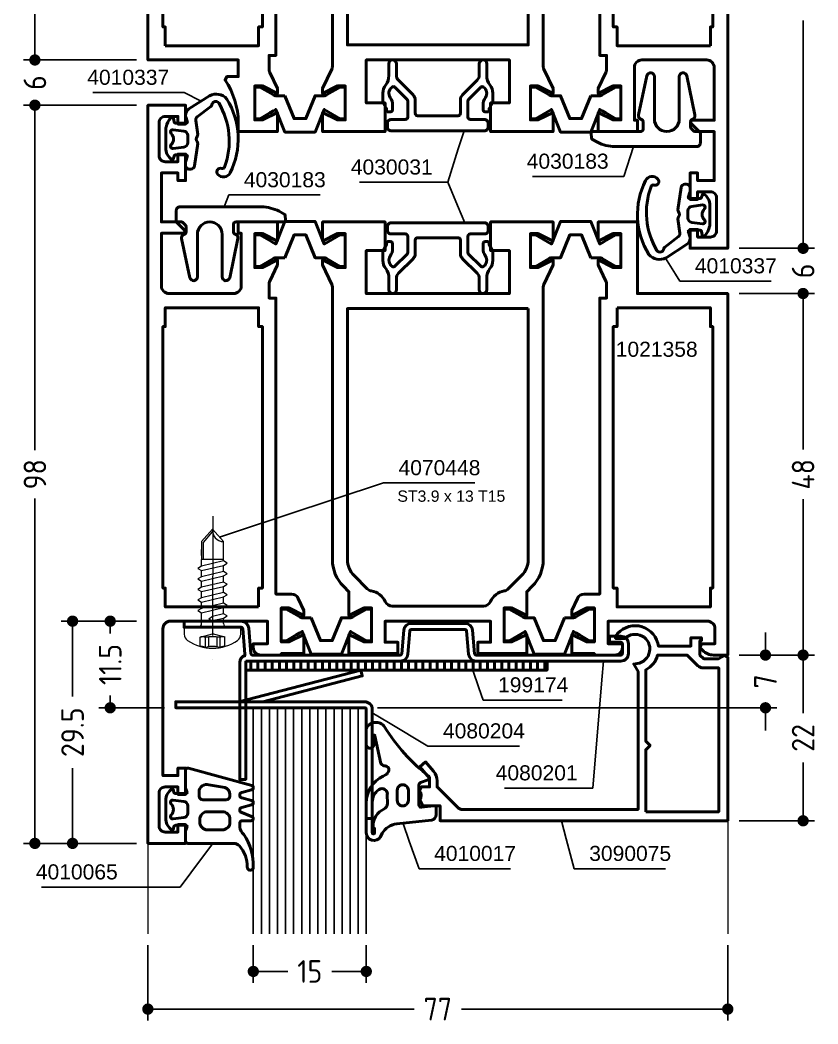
# Model space of a CAD drawing. Header units: millimetres. Extents: x 33 to 191, y 24 to 254.
# Drawn here: x 47.4 to 153.3, y 24 to 157.3 of the extents above; entities that cross this region are included whole.
import ezdxf

# ---------------------------------------------------------------- set-up
doc = ezdxf.new("R2010")
doc.units = ezdxf.units.MM
doc.linetypes.add('CENTER', pattern=[50.8, 31.75, -6.35, 6.35, -6.35])
doc.linetypes.add('HIDDEN', pattern=[9.525, 6.35, -3.175])
for name, color, linetype, lineweight in [('AM_5', 3, 'Continuous', 25), ('AM_C', 50, 'Continuous', 50), ('AM_S', 80, 'Continuous', 50), ('Cent3', 70, 'CENTER', 18), ('CHide4', 10, 'HIDDEN', 13), ('Cont2', 2, 'Continuous', 25), ('Cont3', 70, 'Continuous', 18), ('Cont4', 10, 'Continuous', 13)]:
    doc.layers.add(name, color=color, linetype=linetype, lineweight=lineweight)
doc.styles.add('HBS_DIMTEXTSTYLE', font='isocp.shx')
doc.styles.add('SWISSL', font='swissl.ttf')
doc.dimstyles.new('Konstruktionsschnitt 1-1$0', dxfattribs={"dimscale": 0, "dimtxt": 3, "dimasz": 1.5, "dimexe": 1.5, "dimexo": 1.5, "dimgap": 1.5, "dimtad": 0, "dimdsep": 46, "dimtxsty": 'HBS_DIMTEXTSTYLE', "dimblk": 'PUNKT', "dimcen": 0, "dimclrd": 3, "dimclre": 3, "dimclrt": 2, "dimadec": 1, "dimazin": 2, "dimtfac": 0.7, "dimtofl": 0, "dimtmove": 0, "dimatfit": 3, "dimfxl": 0, "dimtolj": 1, "dimtzin": 0, "dimarcsym": 0})

# ---------------------------------------------------------------- blocks, each defined once
blk = doc.blocks.new('*U25', base_point=(43.9, 167.94))
for p, q in [((43.9, 181.87), (13.9, 181.87)), ((43.9, 180.8), (13.9, 180.8)), ((43.9, 179.73), (13.9, 179.73)), ((43.9, 178.66), (13.9, 178.66)), ((43.9, 177.59), (13.9, 177.59)), ((43.9, 176.51), (13.9, 176.51)), ((43.9, 175.44), (13.9, 175.44)), ((43.9, 174.37), (13.9, 174.37)), ((43.9, 173.3), (13.9, 173.3)), ((43.9, 172.23), (13.9, 172.23)), ((43.9, 171.16), (13.9, 171.16)), ((43.9, 170.09), (13.9, 170.09)), ((43.9, 169.01), (13.9, 169.01))]:
    blk.add_line(p, q)
blk.add_lwpolyline([(13.9, 167.94), (43.9, 167.94), (43.9, 182.94), (13.9, 182.94)])
blk = doc.blocks.new('PUNKT')
at = {"color": 0, "linetype": 'Continuous'}
blk.add_line((-0.5, 0), (-1, 0), dxfattribs=at)
at = {"color": 0, "linetype": 'Continuous', "const_width": 0.5}
blk.add_lwpolyline([(-0.25, 0, 1), (0.25, 0, 1)], format="xyb", close=True, dxfattribs=at)
blk = doc.blocks.new('*D26')
at = {"layer": 'AM_5', "color": 3, "lineweight": -2, "transparency": 16777216}
for p, q in [((78.38, 34.5), (78.38, 29.5)), ((93.38, 34.5), (93.38, 29.5)), ((79.88, 31), (82.96, 31)), ((91.88, 31), (88.79, 31))]:
    blk.add_line(p, q, dxfattribs=at)
at = {"layer": 'AM_5', "color": 3, "lineweight": -2, "transparency": 16777216, "xscale": 1.5, "yscale": 1.5, "zscale": 1.5, "rotation": 180}
blk.add_blockref('PUNKT', (78.38, 31), dxfattribs=at)
at = {"layer": 'AM_5', "color": 3, "lineweight": -2, "transparency": 16777216, "xscale": 1.5, "yscale": 1.5, "zscale": 1.5}
blk.add_blockref('PUNKT', (93.38, 31), dxfattribs=at)
at = {"layer": 'AM_5', "color": 2, "transparency": 16777216, "insert": (85.88, 31), "char_height": 3, "attachment_point": 5, "style": 'HBS_DIMTEXTSTYLE'}
blk.add_mtext('\\A1;15', dxfattribs=at)
blk = doc.blocks.new('*D27')
at = {"layer": 'AM_5', "color": 3, "lineweight": -2, "transparency": 16777216}
for p, q in [((64.38, 34.5), (64.38, 24.5)), ((141.38, 34.5), (141.38, 24.5)), ((65.88, 26), (99.73, 26)), ((139.88, 26), (106.03, 26))]:
    blk.add_line(p, q, dxfattribs=at)
at = {"layer": 'AM_5', "color": 3, "lineweight": -2, "transparency": 16777216, "xscale": 1.5, "yscale": 1.5, "zscale": 1.5, "rotation": 180}
blk.add_blockref('PUNKT', (64.38, 26), dxfattribs=at)
at = {"layer": 'AM_5', "color": 3, "lineweight": -2, "transparency": 16777216, "xscale": 1.5, "yscale": 1.5, "zscale": 1.5}
blk.add_blockref('PUNKT', (141.38, 26), dxfattribs=at)
at = {"layer": 'AM_5', "color": 2, "transparency": 16777216, "insert": (102.88, 26), "char_height": 3, "attachment_point": 5, "style": 'HBS_DIMTEXTSTYLE'}
blk.add_mtext('\\A1;77', dxfattribs=at)
blk = doc.blocks.new('*D28')
at = {"layer": 'AM_5', "color": 3, "lineweight": -2, "transparency": 16777216}
for p, q in [((62.88, 77.5), (57.88, 77.5)), ((59.38, 76), (59.38, 75.86)), ((59.38, 67.5), (59.38, 67.64)), ((66.58, 66), (57.88, 66))]:
    blk.add_line(p, q, dxfattribs=at)
at = {"layer": 'AM_5', "color": 3, "lineweight": -2, "transparency": 16777216, "xscale": 1.5, "yscale": 1.5, "zscale": 1.5}
for p, rotation in [((59.38, 77.5), 90), ((59.38, 66), 270)]:
    blk.add_blockref('PUNKT', p, dxfattribs=dict(at, rotation=rotation))
at = {"layer": 'AM_5', "color": 2, "transparency": 16777216, "insert": (59.38, 71.75), "char_height": 3, "attachment_point": 5, "rotation": 90, "style": 'HBS_DIMTEXTSTYLE'}
blk.add_mtext('\\A1;11.5', dxfattribs=at)
blk = doc.blocks.new('*D29')
at = {"layer": 'AM_5', "color": 3, "lineweight": -2, "transparency": 16777216}
for p, q in [((62.88, 77.5), (52.88, 77.5)), ((54.38, 76), (54.38, 67.51)), ((54.38, 49.5), (54.38, 57.99)), ((62.88, 48), (52.88, 48))]:
    blk.add_line(p, q, dxfattribs=at)
at = {"layer": 'AM_5', "color": 3, "lineweight": -2, "transparency": 16777216, "xscale": 1.5, "yscale": 1.5, "zscale": 1.5}
for p, rotation in [((54.38, 77.5), 90), ((54.38, 48), 270)]:
    blk.add_blockref('PUNKT', p, dxfattribs=dict(at, rotation=rotation))
at = {"layer": 'AM_5', "color": 2, "transparency": 16777216, "insert": (54.38, 62.75), "char_height": 3, "attachment_point": 5, "rotation": 90, "style": 'HBS_DIMTEXTSTYLE'}
blk.add_mtext('\\A1;29.5', dxfattribs=at)
blk = doc.blocks.new('*D30')
at = {"layer": 'AM_5', "color": 3, "lineweight": -2, "transparency": 16777216}
for p, q in [((62.88, 146), (47.88, 146)), ((49.38, 144.5), (49.38, 100.21)), ((49.38, 49.5), (49.38, 93.79)), ((62.88, 48), (47.88, 48))]:
    blk.add_line(p, q, dxfattribs=at)
at = {"layer": 'AM_5', "color": 3, "lineweight": -2, "transparency": 16777216, "xscale": 1.5, "yscale": 1.5, "zscale": 1.5}
for p, rotation in [((49.38, 146), 90), ((49.38, 48), 270)]:
    blk.add_blockref('PUNKT', p, dxfattribs=dict(at, rotation=rotation))
at = {"layer": 'AM_5', "color": 2, "transparency": 16777216, "insert": (49.38, 97), "char_height": 3, "attachment_point": 5, "rotation": 90, "style": 'HBS_DIMTEXTSTYLE'}
blk.add_mtext('\\A1;98', dxfattribs=at)
blk = doc.blocks.new('*D31')
at = {"layer": 'AM_5', "color": 3, "lineweight": -2, "transparency": 16777216}
for p, q in [((49.38, 153.5), (49.38, 155)), ((62.88, 152), (47.88, 152)), ((62.88, 146), (47.88, 146)), ((49.38, 144.5), (49.38, 143))]:
    blk.add_line(p, q, dxfattribs=at)
at = {"layer": 'AM_5', "color": 3, "lineweight": -2, "transparency": 16777216, "xscale": 1.5, "yscale": 1.5, "zscale": 1.5}
for p, rotation in [((49.38, 152), 270), ((49.38, 146), 90)]:
    blk.add_blockref('PUNKT', p, dxfattribs=dict(at, rotation=rotation))
at = {"layer": 'AM_5', "color": 2, "transparency": 16777216, "insert": (49.38, 149), "char_height": 3, "attachment_point": 5, "rotation": 90, "style": 'HBS_DIMTEXTSTYLE'}
blk.add_mtext('\\A1;6', dxfattribs=at)
blk = doc.blocks.new('*D32')
at = {"layer": 'AM_5', "color": 3, "lineweight": -2, "transparency": 16777216}
for p, q in [((62.88, 194), (47.88, 194)), ((49.38, 192.5), (49.38, 176.39)), ((49.38, 153.5), (49.38, 169.61)), ((62.88, 152), (47.88, 152))]:
    blk.add_line(p, q, dxfattribs=at)
at = {"layer": 'AM_5', "color": 3, "lineweight": -2, "transparency": 16777216, "xscale": 1.5, "yscale": 1.5, "zscale": 1.5}
for p, rotation in [((49.38, 194), 90), ((49.38, 152), 270)]:
    blk.add_blockref('PUNKT', p, dxfattribs=dict(at, rotation=rotation))
at = {"layer": 'AM_5', "color": 2, "transparency": 16777216, "insert": (49.38, 173), "char_height": 3, "attachment_point": 5, "rotation": 90, "style": 'HBS_DIMTEXTSTYLE'}
blk.add_mtext('\\A1;42', dxfattribs=at)
blk = doc.blocks.new('*D33')
at = {"layer": 'AM_5', "color": 3, "lineweight": -2, "transparency": 16777216}
for p, q in [((146.38, 74.5), (146.38, 76)), ((142.88, 73), (147.88, 73)), ((94.88, 66), (147.88, 66)), ((146.38, 64.5), (146.38, 63))]:
    blk.add_line(p, q, dxfattribs=at)
at = {"layer": 'AM_5', "color": 3, "lineweight": -2, "transparency": 16777216, "xscale": 1.5, "yscale": 1.5, "zscale": 1.5}
for p, rotation in [((146.38, 73), 270), ((146.38, 66), 90)]:
    blk.add_blockref('PUNKT', p, dxfattribs=dict(at, rotation=rotation))
at = {"layer": 'AM_5', "color": 2, "transparency": 16777216, "insert": (146.38, 69.5), "char_height": 3, "attachment_point": 5, "rotation": 90, "style": 'HBS_DIMTEXTSTYLE'}
blk.add_mtext('\\A1;7', dxfattribs=at)
blk = doc.blocks.new('*D34')
at = {"layer": 'AM_5', "color": 3, "lineweight": -2, "transparency": 16777216}
for p, q in [((142.88, 73), (152.88, 73)), ((151.38, 71.5), (151.38, 65.28)), ((151.38, 52.5), (151.38, 58.72)), ((142.88, 51), (152.88, 51))]:
    blk.add_line(p, q, dxfattribs=at)
at = {"layer": 'AM_5', "color": 3, "lineweight": -2, "transparency": 16777216, "xscale": 1.5, "yscale": 1.5, "zscale": 1.5}
for p, rotation in [((151.38, 73), 90), ((151.38, 51), 270)]:
    blk.add_blockref('PUNKT', p, dxfattribs=dict(at, rotation=rotation))
at = {"layer": 'AM_5', "color": 2, "transparency": 16777216, "insert": (151.38, 62), "char_height": 3, "attachment_point": 5, "rotation": 90, "style": 'HBS_DIMTEXTSTYLE'}
blk.add_mtext('\\A1;22', dxfattribs=at)
blk = doc.blocks.new('*D35')
at = {"layer": 'AM_5', "color": 3, "lineweight": -2, "transparency": 16777216}
for p, q in [((142.88, 121), (152.88, 121)), ((151.38, 119.5), (151.38, 100.3)), ((151.38, 74.5), (151.38, 93.7)), ((142.88, 73), (152.88, 73))]:
    blk.add_line(p, q, dxfattribs=at)
at = {"layer": 'AM_5', "color": 3, "lineweight": -2, "transparency": 16777216, "xscale": 1.5, "yscale": 1.5, "zscale": 1.5}
for p, rotation in [((151.38, 121), 90), ((151.38, 73), 270)]:
    blk.add_blockref('PUNKT', p, dxfattribs=dict(at, rotation=rotation))
at = {"layer": 'AM_5', "color": 2, "transparency": 16777216, "insert": (151.38, 97), "char_height": 3, "attachment_point": 5, "rotation": 90, "style": 'HBS_DIMTEXTSTYLE'}
blk.add_mtext('\\A1;48', dxfattribs=at)
blk = doc.blocks.new('*D36')
at = {"layer": 'AM_5', "color": 3, "lineweight": -2, "transparency": 16777216}
for p, q in [((151.38, 128.5), (151.38, 130)), ((142.88, 127), (152.88, 127)), ((142.88, 121), (152.88, 121)), ((151.38, 119.5), (151.38, 118))]:
    blk.add_line(p, q, dxfattribs=at)
at = {"layer": 'AM_5', "color": 3, "lineweight": -2, "transparency": 16777216, "xscale": 1.5, "yscale": 1.5, "zscale": 1.5}
for p, rotation in [((151.38, 127), 270), ((151.38, 121), 90)]:
    blk.add_blockref('PUNKT', p, dxfattribs=dict(at, rotation=rotation))
at = {"layer": 'AM_5', "color": 2, "transparency": 16777216, "insert": (151.38, 124), "char_height": 3, "attachment_point": 5, "rotation": 90, "style": 'HBS_DIMTEXTSTYLE'}
blk.add_mtext('\\A1;6', dxfattribs=at)
blk = doc.blocks.new('*D37')
at = {"layer": 'AM_5', "color": 3, "lineweight": -2, "transparency": 16777216}
for p, q in [((142.88, 194), (152.88, 194)), ((151.38, 192.5), (151.38, 163.74)), ((151.38, 128.5), (151.38, 157.26)), ((142.88, 127), (152.88, 127))]:
    blk.add_line(p, q, dxfattribs=at)
at = {"layer": 'AM_5', "color": 3, "lineweight": -2, "transparency": 16777216, "xscale": 1.5, "yscale": 1.5, "zscale": 1.5}
for p, rotation in [((151.38, 194), 90), ((151.38, 127), 270)]:
    blk.add_blockref('PUNKT', p, dxfattribs=dict(at, rotation=rotation))
at = {"layer": 'AM_5', "color": 2, "transparency": 16777216, "insert": (151.38, 160.5), "char_height": 3, "attachment_point": 5, "rotation": 90, "style": 'HBS_DIMTEXTSTYLE'}
blk.add_mtext('\\A1;67', dxfattribs=at)
blk = doc.blocks.new('*S423')
at = {"layer": 'AM_5', "color": 3}
for p, q in [((127.56, 136.54), (128.88, 140.5)), ((128.88, 140.5), (128.88, 140.5)), ((115.43, 136.54), (127.56, 136.54))]:
    blk.add_line(p, q, dxfattribs=at)
at = {"layer": 'AM_5', "color": 2, "insert": (125.56, 137.54), "char_height": 2, "attachment_point": 9, "style": 'SWISSL'}
blk.add_mtext('4030183', dxfattribs=at)
blk = doc.blocks.new('*S424')
at = {"layer": 'AM_5', "color": 3, "linetype": 'Continuous'}
blk.add_line((99.09, 48.31), (98.26, 50.66), dxfattribs=at)
at = {"layer": 'AM_5', "color": 3}
for p, q in [((100.39, 44.64), (99.09, 48.31)), ((112.54, 44.64), (100.39, 44.64))]:
    blk.add_line(p, q, dxfattribs=at)
at = {"layer": 'AM_5', "color": 2, "insert": (102.39, 45.64), "char_height": 2, "attachment_point": 7, "style": 'SWISSL'}
blk.add_mtext('4010017', dxfattribs=at)
blk = doc.blocks.new('*S425')
at = {"layer": 'AM_5', "color": 3, "linetype": 'Continuous'}
blk.add_line((71.5, 45.99), (73, 48), dxfattribs=at)
at = {"layer": 'AM_5', "color": 3}
for p, q in [((68.67, 42.19), (71.5, 45.99)), ((50.25, 42.19), (68.67, 42.19))]:
    blk.add_line(p, q, dxfattribs=at)
at = {"layer": 'AM_5', "color": 2, "insert": (60.38, 43.19), "char_height": 2, "attachment_point": 9, "style": 'SWISSL'}
blk.add_mtext('4010065', dxfattribs=at)
blk = doc.blocks.new('*S427')
at = {"layer": 'AM_5', "color": 3, "linetype": 'Continuous'}
for p, q in [((105.6, 140.22), (106.36, 142.6)), ((105.5, 132.7), (106.47, 130.4))]:
    blk.add_line(p, q, dxfattribs=at)
at = {"layer": 'AM_5', "color": 3}
for p, q in [((104.2, 135.77), (105.6, 140.22)), ((92.5, 135.77), (104.2, 135.77)), ((104.2, 135.77), (105.5, 132.7))]:
    blk.add_line(p, q, dxfattribs=at)
at = {"layer": 'AM_5', "color": 2, "insert": (102.2, 136.77), "char_height": 2, "attachment_point": 9, "style": 'SWISSL'}
blk.add_mtext('4030031', dxfattribs=at)
blk = doc.blocks.new('*S428')
at = {"layer": 'AM_5', "color": 3}
for p, q in [((75.12, 134.08), (74.49, 132.5)), ((87.25, 134.08), (75.12, 134.08))]:
    blk.add_line(p, q, dxfattribs=at)
at = {"layer": 'AM_5', "color": 2, "insert": (77.12, 135.08), "char_height": 2, "attachment_point": 7, "style": 'SWISSL'}
blk.add_mtext('4030183', dxfattribs=at)
blk = doc.blocks.new('*S429')
at = {"layer": 'AM_5', "color": 3}
for p, q in [((57.06, 147.68), (69.21, 147.68)), ((69.21, 147.68), (69.22, 147.68))]:
    blk.add_line(p, q, dxfattribs=at)
at = {"layer": 'AM_5', "color": 3, "linetype": 'Continuous'}
blk.add_line((69.22, 147.68), (71.44, 146.53), dxfattribs=at)
at = {"layer": 'AM_5', "color": 2, "insert": (67.21, 148.68), "char_height": 2, "attachment_point": 9, "style": 'SWISSL'}
blk.add_mtext('4010337', dxfattribs=at)
blk = doc.blocks.new('*S430')
at = {"layer": 'AM_5', "color": 3, "linetype": 'Continuous'}
blk.add_line((134.44, 123.58), (133.13, 125.71), dxfattribs=at)
at = {"layer": 'AM_5', "color": 3}
for p, q in [((135.01, 122.65), (134.44, 123.58)), ((147.16, 122.65), (135.01, 122.65))]:
    blk.add_line(p, q, dxfattribs=at)
at = {"layer": 'AM_5', "color": 2, "insert": (137.01, 123.65), "char_height": 2, "attachment_point": 7, "style": 'SWISSL'}
blk.add_mtext('4010337', dxfattribs=at)
blk = doc.blocks.new('*S431')
at = {"layer": 'AM_5', "color": 3, "linetype": 'Continuous'}
blk.add_line((108.33, 68.63), (107.51, 71), dxfattribs=at)
at = {"layer": 'AM_5', "color": 3}
for p, q in [((108.88, 67.02), (108.33, 68.63)), ((119.4, 67.02), (108.88, 67.02))]:
    blk.add_line(p, q, dxfattribs=at)
at = {"layer": 'AM_5', "color": 2, "insert": (110.88, 68.02), "char_height": 2, "attachment_point": 7, "style": 'SWISSL'}
blk.add_mtext('199174', dxfattribs=at)
blk = doc.blocks.new('*S432')
at = {"layer": 'AM_5', "color": 3, "linetype": 'Continuous'}
blk.add_line((119.93, 48.59), (119.28, 51), dxfattribs=at)
at = {"layer": 'AM_5', "color": 3}
for p, q in [((120.98, 44.64), (119.93, 48.59)), ((133.12, 44.64), (120.98, 44.64))]:
    blk.add_line(p, q, dxfattribs=at)
at = {"layer": 'AM_5', "color": 2, "insert": (122.98, 45.64), "char_height": 2, "attachment_point": 7, "style": 'SWISSL'}
blk.add_mtext('3090075', dxfattribs=at)
blk = doc.blocks.new('*S438')
at = {"layer": 'AM_5', "color": 3}
for p, q in [((95.66, 95.85), (76.26, 89.46)), ((107.81, 95.85), (95.66, 95.85))]:
    blk.add_line(p, q, dxfattribs=at)
at = {"layer": 'AM_5', "color": 3, "linetype": 'Continuous'}
blk.add_line((76.26, 89.46), (73.88, 88.67), dxfattribs=at)
at = {"layer": 'AM_5', "color": 2, "insert": (97.66, 96.85), "char_height": 2, "attachment_point": 7, "style": 'SWISSL'}
blk.add_mtext('4070448', dxfattribs=at)
blk = doc.blocks.new('ZAHL links')
at = {"layer": 'AM_5', "color": 2, "style": 'SWISSL'}
blk.add_attdef('XXX', (1.85, -2.5), '', height=1.5, dxfattribs=at)
blk = doc.blocks.new('WS4070448')
at = {"layer": 'Cent3', "ltscale": 0.5}
blk.add_line((8.05, -14.4), (8.07, 4.66), dxfattribs=at)
at = {"layer": 'CHide4', "ltscale": 0.3}
for p, q in [((7.1, 1.69), (7.1, 3.08)), ((7.51, 1.69), (7.51, 2.97)), ((8.63, 1.69), (8.63, 2.97)), ((9.04, 1.69), (9.04, 3.08))]:
    blk.add_line(p, q, dxfattribs=at)
for points in [[(6.42, 2.92), (6.42, 1.69)], [(9.72, 2.92), (9.72, 1.69)], [(6.42, 1.69), (8.07, 1.25)], [(9.72, 1.69), (8.07, 1.25)]]:
    blk.add_lwpolyline(points, dxfattribs=at)
for centre, radius, start, end in [((6.48, 4.2), 1.28, 267.2848, 298.8872), ((8.07, 5.85), 2.94, 250.6988, 289.3012), ((9.66, 4.2), 1.28, 241.1128, 272.7152), ((6.76, 2.85), 1.21, 253.6643, 286.3357), ((8.07, 11.78), 10.13, 264.4948, 275.5052), ((9.38, 2.85), 1.21, 253.6643, 286.3357)]:
    blk.add_arc(centre, radius, start, end, dxfattribs=at)
at = {"layer": 'Cont4'}
for p, q in [((6.62, -8.64), (6.62, -11)), ((6.62, -8.64), (9.52, -8.64)), ((9.52, -11), (9.52, -8.64)), ((6.62, -11), (8.07, -12.64)), ((8.07, -12.64), (9.52, -11))]:
    blk.add_line(p, q, dxfattribs=at)
blk.add_lwpolyline([(11.39, 2.11, 0.314856), (4.74, 2.11, 0.244912), (4.32, 1.29), (4.32, 0.36), (11.82, 0.36), (11.82, 1.29, 0.244912), (11.39, 2.11, 0.138291)], format="xyb", dxfattribs=at)
for points in [[(6.12, -1.14), (6.62, -1.43), (8.07, -1.08), (8.57, -0.71), (8.07, -0.51), (6.62, -0.85)], [(6.12, -2.54), (6.62, -2.83), (9.52, -2.14), (10.02, -1.85), (9.52, -1.56), (6.62, -2.25)], [(6.12, -3.94), (6.62, -4.23), (9.52, -3.54), (10.02, -3.25), (9.52, -2.96), (6.62, -3.65)], [(6.12, -5.34), (6.62, -5.63), (9.52, -4.94), (10.02, -4.65), (9.52, -4.36), (6.62, -5.05)], [(6.12, -6.74), (6.62, -7.03), (9.52, -6.34), (10.02, -6.05), (9.52, -5.76), (6.62, -6.45)], [(6.12, -8.14), (6.62, -8.43), (9.52, -7.74), (10.02, -7.45), (9.52, -7.16), (6.62, -7.85)]]:
    blk.add_lwpolyline(points, close=True, dxfattribs=at)
for points in [[(6.62, -0.14), (6.62, -0.85)], [(9.52, -0.14), (9.52, -1.56)], [(6.62, -1.43), (6.62, -1.85)], [(6.62, -1.43), (6.62, -2.25)], [(6.62, -1.43), (6.62, -2.25)], [(9.52, -2.14), (9.52, -2.96)], [(6.62, -2.83), (6.62, -3.65)], [(9.52, -3.54), (9.52, -4.36)], [(6.62, -4.23), (6.62, -5.05)], [(9.52, -4.94), (9.52, -5.76)], [(6.62, -5.63), (6.62, -6.45)], [(9.52, -6.34), (9.52, -7.16)], [(6.62, -7.03), (6.62, -7.85)], [(9.52, -7.74), (9.52, -8.64)], [(6.62, -8.43), (6.62, -8.64)], [(9.27, -8.64), (9.27, -10.89), (8.1, -12.28)], [(9.52, -9.14), (9.52, -9.96)], [(6.62, -9.83), (6.62, -10.65)]]:
    blk.add_lwpolyline(points, dxfattribs=at)
for centre, radius, start, end in [((6.12, -0.14), 0.5, 0, 90), ((10.02, -0.14), 0.5, 90, 180), ((6.61, -12.47), 1.47, 353.4244, 89.6688)]:
    blk.add_arc(centre, radius, start, end, dxfattribs=at)
blk = doc.blocks.new('*S439')
at = {"layer": 'AM_5', "color": 3, "linetype": 'Continuous'}
blk.add_line((124.67, 69.71), (124.89, 72.2), dxfattribs=at)
at = {"layer": 'AM_5', "color": 3}
for p, q in [((123.44, 55.34), (124.67, 69.71)), ((111.74, 55.34), (123.44, 55.34))]:
    blk.add_line(p, q, dxfattribs=at)
at = {"layer": 'AM_5', "color": 2, "insert": (121.44, 56.34), "char_height": 2, "attachment_point": 9, "style": 'SWISSL'}
blk.add_mtext('4080201', dxfattribs=at)
blk = doc.blocks.new('*S440')
at = {"layer": 'AM_5', "color": 3, "linetype": 'Continuous'}
blk.add_line((96.32, 64.06), (94.18, 65.35), dxfattribs=at)
at = {"layer": 'AM_5', "color": 3}
for p, q in [((101.56, 60.91), (96.32, 64.06)), ((113.72, 60.91), (101.56, 60.91))]:
    blk.add_line(p, q, dxfattribs=at)
at = {"layer": 'AM_5', "color": 2, "insert": (103.56, 61.91), "char_height": 2, "attachment_point": 7, "style": 'SWISSL'}
blk.add_mtext('4080204', dxfattribs=at)
blk = doc.blocks.new('WI4080201')
blk.add_lwpolyline([(-49, 1, 0.414214), (-48.8, 0.8), (-28.48, 0.8, -0.388879), (-27.49, -0.11), (-27.22, -3.22, 0.388879), (-27.02, -3.4), (-19.88, -3.4, 0.388879), (-19.68, -3.22), (-19.41, -0.11, -0.388879), (-18.42, 0.8), (0.8, 0.8, -0.414214), (1.8, -0.2), (1.8, -1.5, -0.414214), (0.8, -2.5), (-0.7, -2.5), (-0.7, -1.7), (0.8, -1.7, 0.414214), (1, -1.5), (1, -0.2, 0.414214), (0.8, 0), (-18.42, 0, 0.388879), (-18.62, -0.18), (-18.89, -3.29, -0.388879), (-19.88, -4.2), (-27.02, -4.2, -0.388879), (-28.01, -3.29), (-28.28, -0.18, 0.388879), (-28.48, 0), (-48.12, 0, 0.388879), (-48.32, -0.18), (-48.61, -3.59, -0.388879), (-49.61, -4.5), (-57.2, -4.5), (-57.2, -3.7), (-49.61, -3.7, 0.388879), (-49.41, -3.52), (-49.11, -0.11, -0.039327), (-49.09, 0.04, -0.331311), (-49.8, 1), (-49.8, 16.5), (-49, 16.5), (-49, 1)], format="xyb", close=True)
blk = doc.blocks.new('WI4080204')
blk.add_lwpolyline([(0.8, 0.2, -0.414214), (-0.2, -0.8), (-25.3, -0.8), (-25.3, 0), (-0.2, 0, 0.414214), (0, 0.2), (0, 14.7), (0.8, 14.7), (0.8, 0.2)], format="xyb", close=True)
blk.add_lwpolyline([(-13.72, -0.8), (-0.53, -4.23), (-0.74, -5), (-16.9, -0.8)])
blk = doc.blocks.new('WI1021351')
for points in [[(17.7, 0.2), (17.7, 0), (15, 0, -0.414214), (14, 1), (14, 1.5), (15.9, 1.5), (15.9, 4.5), (2.7, 4.5, 0.414214), (1.7, 3.5), (1.7, 1.5), (3.5, 1.5), (3.71, 0.99), (3.31, 0.59, -0.198912), (1.9, 0), (0, 0), (0, 67), (5, 67), (5, 64.5), (4, 64.5), (4, 65.5), (2.3, 65.5, 0.414214), (1.5, 64.7), (1.5, 60.3, 0.414214), (2.3, 59.5), (4, 59.5), (4, 60.5), (5, 60.5), (5, 57), (4, 57), (4, 58), (1.8, 58), (1.8, 51.5), (3.78, 51.5), (4.94, 50.34), (4.8, 50), (1.8, 50), (1.8, 43, 0.414214), (2.8, 42), (11.4, 42, 0.414214), (12.4, 43), (12.4, 50), (12, 50), (12, 51.5), (17.2, 51.5), (17.2, 48.95), (15.2, 49.95), (14.2, 49.95), (14.2, 45.45), (15.2, 45.45), (17.2, 46.45), (17.2, 45.8), (16.19, 43.64, 0.109518), (16.1, 43.22), (16.1, 41.4), (17, 41.4), (17, 8.1), (19.06, 8.1, -0.294108), (19.97, 7.51), (20.7, 5.9), (20.7, 5.25), (18.7, 6.25), (17.7, 6.25), (17.7, 1.75), (18.7, 1.75), (20.7, 2.75), (20.7, 0.2), (17.7, 0.2)], [(18.19, 46.75), (17.07, 46.75, 0.131652), (16.67, 46.64), (14.86, 45.6), (14.2, 45.6), (14.2, 49.8), (14.86, 49.8), (16.2, 49.02), (16.69, 48.74), (16.99, 48.57), (18.2, 51.57), (22.2, 51.57), (23.41, 48.57), (25.54, 49.8), (26.2, 49.8), (26.2, 45.6), (25.54, 45.6), (23.73, 46.64, 0.131652), (23.33, 46.75), (22.21, 46.75), (20.99, 49.77), (19.41, 49.77)], [(24.5, 12.67, 0.198912), (25.96, 9.13), (26.7, 8.4), (26.7, 5.25), (28.7, 6.25), (29.7, 6.25), (29.7, 1.75), (28.7, 1.75), (26.7, 2.75), (26.7, 0.2), (33.2, 0.2), (33.2, 1.7), (31.5, 1.7), (31.5, 4.5), (45.5, 4.5), (45.5, 1.7), (43.8, 1.7), (43.8, 0.2), (50.3, 0.2), (50.3, 2.75), (48.3, 1.75), (47.3, 1.75), (47.3, 6.25), (48.3, 6.25), (50.3, 5.25), (50.3, 8.4), (51.04, 9.13, 0.198912), (52.5, 12.67), (52.5, 42.79, -0.109518), (52.59, 43.21), (53.8, 45.8), (53.8, 46.45), (51.8, 45.45), (50.8, 45.45), (50.8, 49.95), (51.8, 49.95), (53.8, 48.95), (53.8, 51.5), (45.5, 51.5), (45.5, 47.7), (48, 47.7), (48, 42), (29, 42), (29, 47.7), (31.5, 47.7), (31.5, 51.5), (23.2, 51.5), (23.2, 48.95), (25.2, 49.95), (26.2, 49.95), (26.2, 45.45), (25.2, 45.45), (23.2, 46.45), (23.2, 45.8), (24.41, 43.21, -0.109518), (24.5, 42.79)], [(58.81, 46.75), (59.93, 46.75, -0.131652), (60.33, 46.64), (62.14, 45.6), (62.8, 45.6), (62.8, 49.8), (62.14, 49.8), (60.8, 49.02), (60.31, 48.74), (60.01, 48.57), (58.8, 51.57), (54.8, 51.57), (53.59, 48.57), (51.46, 49.8), (50.8, 49.8), (50.8, 45.6), (51.46, 45.6), (53.27, 46.64, -0.131652), (53.67, 46.75), (54.79, 46.75), (56.02, 49.77), (57.59, 49.77)], [(59.3, 0.2), (59.3, 0), (62, 0, 0.414214), (63, 1), (63, 1.5), (61.1, 1.5), (61.1, 4.5), (74.3, 4.5, -0.414214), (75.3, 3.5), (75.3, 1.5), (73.5, 1.5), (73.29, 0.99), (73.69, 0.58, 0.198912), (75.11, 0), (77, 0), (77, 42), (65, 42), (65, 44.2), (66.5, 44.2), (66.75, 44.67, -0.151177), (65, 50.31), (65, 51.5), (59.8, 51.5), (59.8, 48.95), (61.8, 49.95), (62.8, 49.95), (62.8, 45.45), (61.8, 45.45), (59.8, 46.45), (59.8, 45.8), (60.81, 43.64, -0.109518), (60.9, 43.22), (60.9, 41.4), (60, 41.4), (60, 8.1), (57.94, 8.1, 0.294108), (57.03, 7.51), (56.3, 5.9), (56.3, 5.25), (58.3, 6.25), (59.3, 6.25), (59.3, 1.75), (58.3, 1.75), (56.3, 2.75), (56.3, 0.2), (59.3, 0.2)], [(26.5, 12.67, 0.198912), (27.38, 10.55), (29.14, 8.79, 0.154989), (29.67, 8.51, -0.248244), (31.53, 7.08, 0.293963), (32.44, 6.5), (44.57, 6.5, 0.293963), (45.48, 7.08, -0.248244), (47.33, 8.51, 0.154989), (47.86, 8.79), (49.62, 10.55, 0.198912), (50.5, 12.67), (50.5, 40), (26.5, 40)], [(21.69, 4.95), (20.57, 4.95, -0.131652), (20.17, 5.06), (18.36, 6.1), (17.7, 6.1), (17.7, 1.9), (18.36, 1.9), (19.7, 2.67), (20.19, 2.96), (20.49, 3.13), (21.7, 0.13), (25.7, 0.13), (26.91, 3.13), (29.04, 1.9), (29.7, 1.9), (29.7, 6.1), (29.04, 6.1), (27.23, 5.06, -0.131652), (26.83, 4.95), (25.71, 4.95), (24.49, 1.93), (22.91, 1.93)], [(55.31, 4.95), (56.43, 4.95, 0.131652), (56.83, 5.06), (58.64, 6.1), (59.3, 6.1), (59.3, 1.9), (58.64, 1.9), (57.3, 2.67), (56.81, 2.96), (56.51, 3.13), (55.3, 0.13), (51.3, 0.13), (50.09, 3.13), (47.96, 1.9), (47.3, 1.9), (47.3, 6.1), (47.96, 6.1), (49.77, 5.06, 0.131652), (50.17, 4.95), (51.29, 4.95), (52.52, 1.93), (54.09, 1.93)]]:
    blk.add_lwpolyline(points, format="xyb", close=True)
for points in [[(2.3, 40.1), (2.3, 37.6), (2, 37.6), (2, 8.9), (2.3, 8.9), (2.3, 6.4), (14.7, 6.4), (14.7, 8.9), (15.2, 8.9), (15.2, 37.6), (14.7, 37.6), (14.7, 40.1), (2.3, 40.1)], [(74.7, 40.1), (62.3, 40.1), (62.3, 37.6), (61.8, 37.6), (61.8, 8.9), (62.3, 8.9), (62.3, 6.4), (74.7, 6.4), (74.7, 8.9), (75, 8.9), (75, 37.6), (74.7, 37.6), (74.7, 40.1)]]:
    blk.add_lwpolyline(points, close=True)
blk = doc.blocks.new('WI1021358')
for points in [[(-59.8, 2.2), (-59.8, 1.55), (-61.8, 2.55), (-62.8, 2.55), (-62.8, -1.95), (-61.8, -1.95), (-59.8, -0.95), (-59.8, -3.5), (-65, -3.5), (-65, -2), (-64.6, -2), (-64.6, 5, 0.414214), (-65.6, 6), (-74.2, 6, 0.414214), (-75.2, 5), (-75.2, -2), (-72.2, -2), (-72.06, -2.34), (-73.22, -3.5), (-75.2, -3.5), (-75.2, -10), (-73, -10), (-73, -9), (-72, -9), (-72, -12.5), (-73, -12.5), (-73, -11.5), (-74.7, -11.5, 0.414214), (-75.5, -12.3), (-75.5, -16.7, 0.414214), (-74.7, -17.5), (-73, -17.5), (-73, -16.5), (-72, -16.5), (-72, -19), (-77, -19), (-77, 79), (-72, 79), (-72, 76.5), (-73, 76.5), (-73, 77.5), (-74.7, 77.5, 0.414214), (-75.5, 76.7), (-75.5, 72.3, 0.414214), (-74.7, 71.5), (-73, 71.5), (-73, 72.5), (-72, 72.5), (-72, 69), (-73, 69), (-73, 70), (-75, 70), (-75, 50.5, 0.414214), (-74, 49.5), (-61.1, 49.5), (-61.1, 52.5), (-63, 52.5), (-63, 53, -0.414214), (-62, 54), (-59.3, 54), (-59.3, 53.8), (-56.3, 53.8), (-56.3, 51.25), (-58.3, 52.25), (-59.3, 52.25), (-59.3, 47.75), (-58.3, 47.75), (-56.3, 48.75), (-56.3, 48.1), (-57.03, 46.49, -0.294108), (-57.94, 45.9), (-60, 45.9), (-60, 6.6), (-60.9, 6.6), (-60.9, 4.78, 0.109518), (-60.81, 4.36), (-59.8, 2.2)], [(-55.31, 49.05), (-56.43, 49.05, 0.131652), (-56.83, 48.94), (-58.64, 47.9), (-59.3, 47.9), (-59.3, 52.1), (-58.64, 52.1), (-57.3, 51.33), (-56.81, 51.05), (-56.51, 50.87), (-55.3, 53.88), (-51.3, 53.88), (-50.09, 50.87), (-47.96, 52.1), (-47.3, 52.1), (-47.3, 47.9), (-47.96, 47.9), (-49.77, 48.94, 0.131652), (-50.17, 49.05), (-51.29, 49.05), (-52.51, 52.08), (-54.08, 52.08)], [(-24.5, 41.33, 0.198912), (-25.96, 44.86), (-26.7, 45.6), (-26.7, 48.75), (-28.7, 47.75), (-29.7, 47.75), (-29.7, 52.25), (-28.7, 52.25), (-26.7, 51.25), (-26.7, 53.8), (-33.2, 53.8), (-33.2, 52.3), (-31.5, 52.3), (-31.5, 49.5), (-45.5, 49.5), (-45.5, 52.3), (-43.8, 52.3), (-43.8, 53.8), (-50.3, 53.8), (-50.3, 51.25), (-48.3, 52.25), (-47.3, 52.25), (-47.3, 47.75), (-48.3, 47.75), (-50.3, 48.75), (-50.3, 45.6), (-51.04, 44.86, 0.198912), (-52.5, 41.33), (-52.5, 5.21, -0.109518), (-52.59, 4.79), (-53.8, 2.2), (-53.8, 1.55), (-51.8, 2.55), (-50.8, 2.55), (-50.8, -1.95), (-51.8, -1.95), (-53.8, -0.95), (-53.8, -3.5), (-45.5, -3.5), (-45.5, 0.3), (-48, 0.3), (-48, 6), (-29, 6), (-29, 0.3), (-31.5, 0.3), (-31.5, -3.5), (-23.2, -3.5), (-23.2, -0.95), (-25.2, -1.95), (-26.2, -1.95), (-26.2, 2.55), (-25.2, 2.55), (-23.2, 1.55), (-23.2, 2.2), (-24.41, 4.79, -0.109518), (-24.5, 5.21)], [(-21.69, 49.05), (-20.57, 49.05, -0.131652), (-20.17, 48.94), (-18.36, 47.9), (-17.7, 47.9), (-17.7, 52.1), (-18.36, 52.1), (-19.7, 51.33), (-20.19, 51.05), (-20.49, 50.87), (-21.7, 53.88), (-25.7, 53.88), (-26.91, 50.87), (-29.04, 52.1), (-29.7, 52.1), (-29.7, 47.9), (-29.04, 47.9), (-27.23, 48.94, -0.131652), (-26.83, 49.05), (-25.71, 49.05), (-24.49, 52.08), (-22.91, 52.08)], [(-17.7, 54), (-15, 54, -0.414214), (-14, 53), (-14, 52.5), (-15.9, 52.5), (-15.9, 49.5), (-2.7, 49.5, 0.414214), (-1.7, 50.5), (-1.7, 52.5), (-3.5, 52.5), (-3.71, 53.01), (-3.31, 53.41, -0.198912), (-1.9, 54), (0, 54), (0, 6), (-12, 6), (-12, -3.5), (-17.2, -3.5), (-17.2, -0.95), (-15.2, -1.95), (-14.2, -1.95), (-14.2, 2.55), (-15.2, 2.55), (-17.2, 1.55), (-17.2, 2.2), (-16.19, 4.36, 0.109518), (-16.1, 4.78), (-16.1, 6.6), (-17, 6.6), (-17, 45.9), (-19.06, 45.9, -0.294108), (-19.97, 46.49), (-20.7, 48.1), (-20.7, 48.75), (-18.7, 47.75), (-17.7, 47.75), (-17.7, 52.25), (-18.7, 52.25), (-20.7, 51.25), (-20.7, 53.8), (-17.7, 53.8), (-17.7, 54)], [(-26.5, 8), (-50.5, 8), (-50.5, 41.33, -0.198912), (-49.62, 43.45), (-47.86, 45.21, -0.154989), (-47.33, 45.49, 0.248244), (-45.47, 46.91, -0.293963), (-44.56, 47.5), (-32.43, 47.5, -0.293963), (-31.52, 46.91, 0.248244), (-29.67, 45.49, -0.154989), (-29.14, 45.21), (-27.38, 43.45, -0.198912), (-26.5, 41.33)], [(-58.81, 1.25), (-59.93, 1.25, -0.131652), (-60.33, 1.36), (-62.14, 2.4), (-62.8, 2.4), (-62.8, -1.8), (-62.14, -1.8), (-60.8, -1.03), (-60.31, -0.74), (-60.01, -0.57), (-58.8, -3.57), (-54.8, -3.57), (-53.59, -0.57), (-51.46, -1.8), (-50.8, -1.8), (-50.8, 2.4), (-51.46, 2.4), (-53.27, 1.36, -0.131652), (-53.67, 1.25), (-54.79, 1.25), (-56.01, -1.77), (-57.58, -1.77)], [(-18.19, 1.25), (-17.07, 1.25, 0.131652), (-16.67, 1.36), (-14.86, 2.4), (-14.2, 2.4), (-14.2, -1.8), (-14.86, -1.8), (-16.2, -1.03), (-16.69, -0.74), (-16.99, -0.57), (-18.2, -3.57), (-22.2, -3.57), (-23.41, -0.57), (-25.54, -1.8), (-26.2, -1.8), (-26.2, 2.4), (-25.54, 2.4), (-23.73, 1.36, 0.131652), (-23.33, 1.25), (-22.21, 1.25), (-20.99, -1.77), (-19.41, -1.77)]]:
    blk.add_lwpolyline(points, format="xyb", close=True)
for points in [[(-62.3, 47.6), (-74.7, 47.6), (-74.7, 45.1), (-75, 45.1), (-75, 10.4), (-74.7, 10.4), (-74.7, 7.9), (-62.3, 7.9), (-62.3, 10.4), (-61.8, 10.4), (-61.8, 45.1), (-62.3, 45.1), (-62.3, 47.6)], [(-14.7, 7.9), (-2.3, 7.9), (-2.3, 10.4), (-2, 10.4), (-2, 45.1), (-2.3, 45.1), (-2.3, 47.6), (-14.7, 47.6), (-14.7, 45.1), (-15.2, 45.1), (-15.2, 10.4), (-14.7, 10.4), (-14.7, 7.9)]]:
    blk.add_lwpolyline(points, close=True)
blk = doc.blocks.new('WI3090075')
for points in [[(0, 22), (0, 0.3), (-0.45, 0.04), (-1.25, 0.5), (-3.2, 0.5), (-3.7, 0), (-3.7, -1.9), (-3.5, -1.9), (-3.5, -2.3), (-4.9, -2.3), (-4.9, -1.2), (-9.2, -1.2), (-9.3, -1.58, -0.652679), (-14.9, -2.49), (-14.9, -2.2), (-13.66, -2.2, 1.382111), (-12.04, 1.13), (-12.48, 1.19), (-11.9, 2.2), (-11.9, 20.5), (-35.19, 20.5, 0.198912), (-35.89, 20.21), (-38.6, 17.5), (-38.6, 16.71, -0.176327), (-39.07, 15.43), (-40.12, 14.18), (-40.88, 14.82), (-39.6, 16.35), (-39.6, 17.5), (-40.7, 17.5), (-40.93, 17.99, 0.339409), (-40.9, 19.21), (-40.5, 20), (-38.2, 20), (-38.2, 22), (0, 22)], [(-10.9, 20.8), (-10.9, 12.58), (-10.32, 12), (-10.9, 11.42), (-10.9, 1.97, -0.213458), (-9.31, 0), (-5.4, 0), (-3.99, 1.41, -0.198912), (-3.28, 1.7), (-1.2, 1.7), (-1.2, 20.8), (-10.9, 20.8)]]:
    blk.add_lwpolyline(points, format="xyb", close=True)
blk = doc.blocks.new('WI199174')
h = blk.add_hatch()
h.set_pattern_fill('LINE', color=256, scale=0.3, angle=90)
h.set_pattern_definition([(90, (-78.1785, -70.9996), (-0.9525, 6e-17), [])])
h.paths.add_polyline_path([(0, 1.2), (0, 0), (40, 0), (40, 1.2)])
blk.add_lwpolyline([(0, 1.2), (0, 0), (40, 0), (40, 1.2)], close=True)
blk = doc.blocks.new('WI4010017')
for points in [[(-3.46, 2.42, -0.240056), (-5.37, 3.66), (-5.63, 4.12, 0.767327), (-7.5, 3.62), (-7.5, -0.35, 0.286745), (-5.25, -3.94), (-4.85, -4.14, -0.149451), (-4.72, -4.26), (-4.57, -4.53, -0.57735), (-5, -5.28), (-5.12, -5.28), (-5.16, -5.31, 0.158399), (-5.55, -5.6), (-6.36, -9.28, -0.113567), (-6.42, -9.4, -0.190093), (-6.5, -9.19), (-6.5, -8.12, 1), (-7.5, -8.12), (-7.5, -10.18, 0.009709), (-7.5, -10.22, 0.587918), (-5.07, -10.47, -0.09166), (0.81, -3.93, 0.553622), (0.7, -3.44), (-0.3, -3.07, -0.315299), (-0.5, -2.79), (-0.5, -0.1, -0.449698), (-0.16, 0.2), (1.46, 0, 0.449698), (1.8, 0.3), (1.8, 1.16, 0.354573), (1.17, 1.94), (-3.46, 2.42)], [(-4.7, -0.28, 0.292811), (-5.16, 0.44, -0.290987), (-6.6, 2.71), (-6.6, 2.92), (-6.5, 2.92, 0.414214), (-6.4, 3.02), (-6.4, 3.62, 0.414214), (-6.5, 3.72), (-6.6, 3.72, 0.414214), (-6.7, 3.62), (-6.7, -0.48, 0.244698), (-5.85, -2.12), (-5.8, -2.15, 0.673804), (-4.71, -1.45), (-4.7, -0.28)], [(-1.91, -0.73, 1.006711), (-3.4, -0.73), (-3.4, -2.03, 1.006711), (-1.91, -2.03), (-1.91, -0.73)], [(-1.91, -0.73, 1.006711), (-3.4, -0.73), (-3.4, -2.03, 1.006711), (-1.91, -2.03), (-1.91, -0.73)]]:
    blk.add_lwpolyline(points, format="xyb", close=True)
blk = doc.blocks.new('WI4010065')
for points in [[(0.3, 0, 0.414214), (0, -0.3), (0, -1.62), (0.19, -2.13, -0.520567), (0, -2.4), (-1.33, -2.4, -0.36397), (-1.53, -2.23), (-1.58, -1.97, 0.594937), (-1.91, -1.85), (-2.12, -2.05, 0.208), (-2.6, -3.15), (-2.6, -5.85, 0.208), (-2.12, -6.95), (-1.91, -7.15, 0.594937), (-1.58, -7.03), (-1.53, -6.77, -0.36397), (-1.33, -6.6), (0, -6.6, -0.520567), (0.19, -6.87), (0, -7.38), (0, -9.7, 0.505497), (0.39, -9.99), (8.79, -7.69, 0.751737), (8.78, -7.11), (7.47, -6.76, -0.767327), (7.47, -6.04), (8.78, -5.69, 0.767327), (8.78, -5.11), (7.46, -4.76, -0.767327), (7.46, -4.08), (8.78, -3.59, 0.876976), (8.7, -3), (7.5, -3, -0.414214), (7.2, -2.7), (7.2, -2.48, -0.051818), (7.23, -2.17, -0.225446), (7.75, -1.18, 0.150709), (9, 3.17, 1.016945), (8.2, 3.15, -0.195341), (7.16, 0.33, -0.211259), (6.42, 0)], [(4.9, -1.8, -0.414214), (5.9, -2.8), (5.9, -3.2, -0.414214), (4.9, -4.2), (2.9, -4.2, -0.414214), (1.9, -3.2), (1.9, -2.8, -0.414214), (2.9, -1.8)], [(0.3, -4.98), (0.3, -4.02, 0.378866), (-0.23, -3.43), (-1.66, -3.25, 0.717695), (-1.91, -3.76, -0.421053), (-1.91, -5.24, 0.717695), (-1.66, -5.75), (-0.23, -5.57, 0.378866)], [(5.4, -5.8, -0.414214), (5.9, -6.3), (5.9, -6.49, -0.328465), (5.2, -7.44), (3.1, -7.78, -0.505497), (1.8, -6.83), (1.8, -6.3, -0.414214), (2.3, -5.8)]]:
    blk.add_lwpolyline(points, format="xyb", close=True)
blk = doc.blocks.new('WI4010337')
for points in [[(3, -2.6, -0.059278), (2.91, -2.59, -0.117049), (1.67, -1.96, -0.635393), (1.77, -1.61), (2.23, -1.53, 0.36397), (2.4, -1.33), (2.4, 0.04, 0.520567), (2.13, 0.23), (1.55, 0.02, -0.087489), (1.45, 0), (1.34, 0, -0.254502), (0.5, 0.46), (-1.26, 3.19, -0.346313), (-0.82, 5.48, -0.262362), (8.99, 5.92, -0.532594), (9.19, 4.28, -0.763093), (8.39, 4.81, 0.405422), (8.21, 5.19, 0.226764), (-0.3, 4.4, 0.686875), (-0.04, 3.5, -0.213671), (0.17, 3.38), (1.56, 1.54, 0.272627), (2.03, 1.35), (3.91, 1.62, -0.228564), (4.16, 1.54, 0.398435), (4.84, 1.54, -0.228564), (5.09, 1.62), (8.07, 1.2, -0.373635), (8.5, 0.7), (8.5, 0.5, -0.414214), (8, 0), (7.55, 0, -0.087489), (7.45, 0.02), (6.87, 0.23, 0.520567), (6.6, 0.04), (6.6, -1.33, 0.36397), (6.77, -1.53), (7.03, -1.58, -0.594937), (7.15, -1.91), (6.95, -2.12, -0.208), (5.85, -2.6)], [(4.98, 0.3, -0.378866), (5.57, -0.23), (5.75, -1.66, -0.717695), (5.24, -1.91, 0.421053), (3.76, -1.91, -0.717695), (3.25, -1.66), (3.43, -0.23, -0.378866), (4.02, 0.3)]]:
    blk.add_lwpolyline(points, format="xyb", close=True)
blk = doc.blocks.new('WI4030031')
blk.add_lwpolyline([(6.2, -9.4, 0.414214), (6.7, -8.9), (6.7, -8.4, 0.414214), (6.2, -7.9), (4.3, -7.9, -0.414214), (4, -7.6), (4, -5.44, -0.198912), (4.09, -5.23), (5.7, -3.62, -0.366985), (6.08, -3.59, -0.409938), (6.32, -4.97, 0.152896), (6, -6), (6, -6.6, 0.414214), (6.3, -6.9), (6.6, -6.9, 0.414214), (6.8, -6.7), (6.8, -6.55, -0.131652), (6.84, -6.4), (7.26, -5.67, 0.131652), (7.3, -5.52), (7.3, -4.4, 0.166731), (6.92, -3.3, -0.166731), (6.5, -2.07), (6.5, -0.5, 1), (5.5, -0.5), (5.5, -1.99, -0.198912), (5.21, -2.69), (3.29, -4.61, 0.198912), (3, -5.31), (3, -7.1, -0.414214), (2.7, -7.4), (-2.7, -7.4, -0.414214), (-3, -7.1), (-3, -5.31, 0.198912), (-3.29, -4.61), (-5.21, -2.69, -0.198912), (-5.5, -1.99), (-5.5, -0.5, 1), (-6.5, -0.5), (-6.5, -2.07, -0.166731), (-6.92, -3.3, 0.166731), (-7.3, -4.4), (-7.3, -5.52, 0.131652), (-7.26, -5.67), (-6.84, -6.4, -0.131652), (-6.8, -6.55), (-6.8, -6.7, 0.414214), (-6.6, -6.9), (-6.3, -6.9, 0.414214), (-6, -6.6), (-6, -6, 0.152896), (-6.32, -4.97, -0.409938), (-6.08, -3.59, -0.366985), (-5.7, -3.62), (-4.09, -5.23, -0.198912), (-4, -5.44), (-4, -7.6, -0.414214), (-4.3, -7.9), (-6.2, -7.9, 0.414214), (-6.7, -8.4), (-6.7, -8.9, 0.414214), (-6.2, -9.4), (6.2, -9.4)], format="xyb", close=True)
blk = doc.blocks.new('WI4030183')
blk.add_lwpolyline([(7.3, 2, -0.414214), (7.8, 1.5), (7.8, 0.2, -0.414214), (7.6, 0), (7.08, 0, 0.198912), (6.94, -0.06), (6.59, -0.41, 0.198912), (6.5, -0.62), (6.5, -1.33, 0.341999), (6.72, -1.62, -0.401322), (7.09, -2.2), (5.99, -7.4, -0.900845), (5, -7.3), (5, -1.65, 1), (1.7, -1.65), (1.7, -7.3, -0.900845), (0.71, -7.4), (-0.39, -2.2, -0.401322), (-0.03, -1.62, 0.341999), (0.2, -1.33), (0.2, -0.3, 0.445229), (-0.13, 0), (-6.51, 0, -0.445229), (-6.71, 0.22), (-6.64, 0.89, -0.249328), (-6.54, 1.05), (-5.85, 1.41, -0.120826), (-3.54, 2), (7.3, 2)], format="xyb", close=True)

msp = doc.modelspace()

# ---------------------------------------------------------------- linework, layer by layer
at = {"layer": 'Cont3'}
for p, q in [((141.378, 51), (141.378, 36)), ((64.377, 48), (64.377, 36))]:
    msp.add_line(p, q, dxfattribs=at)

# ---------------------------------------------------------------- block references
at = {"rotation": 180}
msp.add_blockref('WS4070448', (81.04, 77.061), dxfattribs=at)
at = {"layer": 'AM_5'}
for name in ['*S429', '*S427', '*S423', '*S428', '*S430', '*S438', '*S439', '*S431', '*S440', '*S424', '*S432', '*S425']:
    msp.add_blockref(name, (0, 0), dxfattribs=at)
at = {"layer": 'AM_C'}
for name, p in [('WI4030031', (102.878, 152.003)), ('WI199174', (77.378, 71))]:
    msp.add_blockref(name, p, dxfattribs=at)
at = {"layer": 'AM_C', "xscale": -1, "rotation": 180}
for name, p in [('WI4030183', (129.935, 142.5)), ('WI4080201', (126.378, 73)), ('WI4080204', (93.376, 66)), ('WI4010017', (100.878, 53)), ('WI4010065', (69.377, 48))]:
    msp.add_blockref(name, p, dxfattribs=at)
at = {"layer": 'AM_C'}
for name, p, rotation in [('WI4010337', (69.38, 146), 270), ('WI4010337', (136.378, 127), 90), ('WI4030031', (102.88, 121), 180)]:
    msp.add_blockref(name, p, dxfattribs=dict(at, rotation=rotation))
at = {"layer": 'AM_C', "xscale": -1}
msp.add_blockref('WI4030183', (75.951, 130.5), dxfattribs=at)
at = {"layer": 'AM_S', "rotation": 180}
msp.add_blockref('WI1021351', (141.378, 194), dxfattribs=at)
at = {"layer": 'AM_S', "xscale": -1, "rotation": 180}
for name, p in [('WI1021358', (141.378, 127)), ('WI3090075', (141.378, 73))]:
    msp.add_blockref(name, p, dxfattribs=at)
at = {"layer": 'Cont2', "xscale": -1, "rotation": 270}
msp.add_blockref('*U25', (78.376, 66), dxfattribs=at)
at = {"layer": 'Cont3'}
msp.add_blockref('ZAHL links', (95.662, 95.85), dxfattribs=at).add_auto_attribs({'XXX': 'ST3.9 x 13 T15'})

# ---------------------------------------------------------------- texts
at = {"layer": 'AM_5', "color": 2, "insert": (137.378, 114.6), "char_height": 2, "attachment_point": 3, "style": 'SWISSL'}
msp.add_mtext('1021358', dxfattribs=at)

# ---------------------------------------------------------------- dimensions: what is measured, and where the dimension line sits
at = {"layer": 'AM_5'}
for base, p1, p2, picture, middle in [((49.38, 152), (64.377, 194.002), (64.381, 152), '*D32', (49.38, 173.001)), ((151.378, 127), (141.378, 194), (141.378, 127), '*D37', (151.378, 160.5)), ((49.38, 48), (64.38, 146), (64.38, 48), '*D30', (49.38, 97)), ((151.378, 73), (141.378, 121), (141.378, 73), '*D35', (151.378, 97)), ((54.377, 48), (64.377, 77.5), (64.377, 48), '*D29', (54.377, 62.75)), ((151.378, 51), (141.378, 73), (141.378, 51), '*D34', (151.378, 62))]:
    dim = msp.add_linear_dim(base=base, p1=p1, p2=p2, angle=270, dimstyle='Konstruktionsschnitt 1-1$0', override={"dimscale": 1}, dxfattribs=at)
    dim.commit()
    dim.dimension.update_dxf_attribs({"geometry": picture, "text_midpoint": middle})
for base, p1, p2, picture, middle in [((49.38, 146), (64.381, 152), (64.38, 146), '*D31', (49.38, 149)), ((151.378, 121), (141.378, 127), (141.378, 121), '*D36', (151.378, 124)), ((59.377, 77.5), (68.077, 66), (64.377, 77.5), '*D28', (59.377, 71.75)), ((146.378, 66), (141.378, 73), (93.376, 66), '*D33', (146.378, 69.5))]:
    dim = msp.add_linear_dim(base=base, p1=p1, p2=p2, angle=270, dimstyle='Konstruktionsschnitt 1-1$0', override={"dimscale": 1}, dxfattribs=at)
    dim.commit()
    dim.dimension.update_dxf_attribs({"geometry": picture, "text_midpoint": middle, "dimtype": 160})
dim = msp.add_linear_dim(base=(141.378, 26), p1=(64.377, 36), p2=(141.378, 36), dimstyle='Konstruktionsschnitt 1-1$0', override={"dimscale": 1}, dxfattribs=at)
dim.commit()
dim.dimension.update_dxf_attribs({"geometry": '*D27', "text_midpoint": (102.878, 26), "dimtype": 160})
dim = msp.add_linear_dim(base=(93.376, 31), p1=(78.376, 36), p2=(93.376, 36), dimstyle='Konstruktionsschnitt 1-1$0', override={"dimscale": 1}, dxfattribs=at)
dim.commit()
dim.dimension.update_dxf_attribs({"geometry": '*D26', "text_midpoint": (85.876, 31)})

doc.saveas('drawing.dxf')
